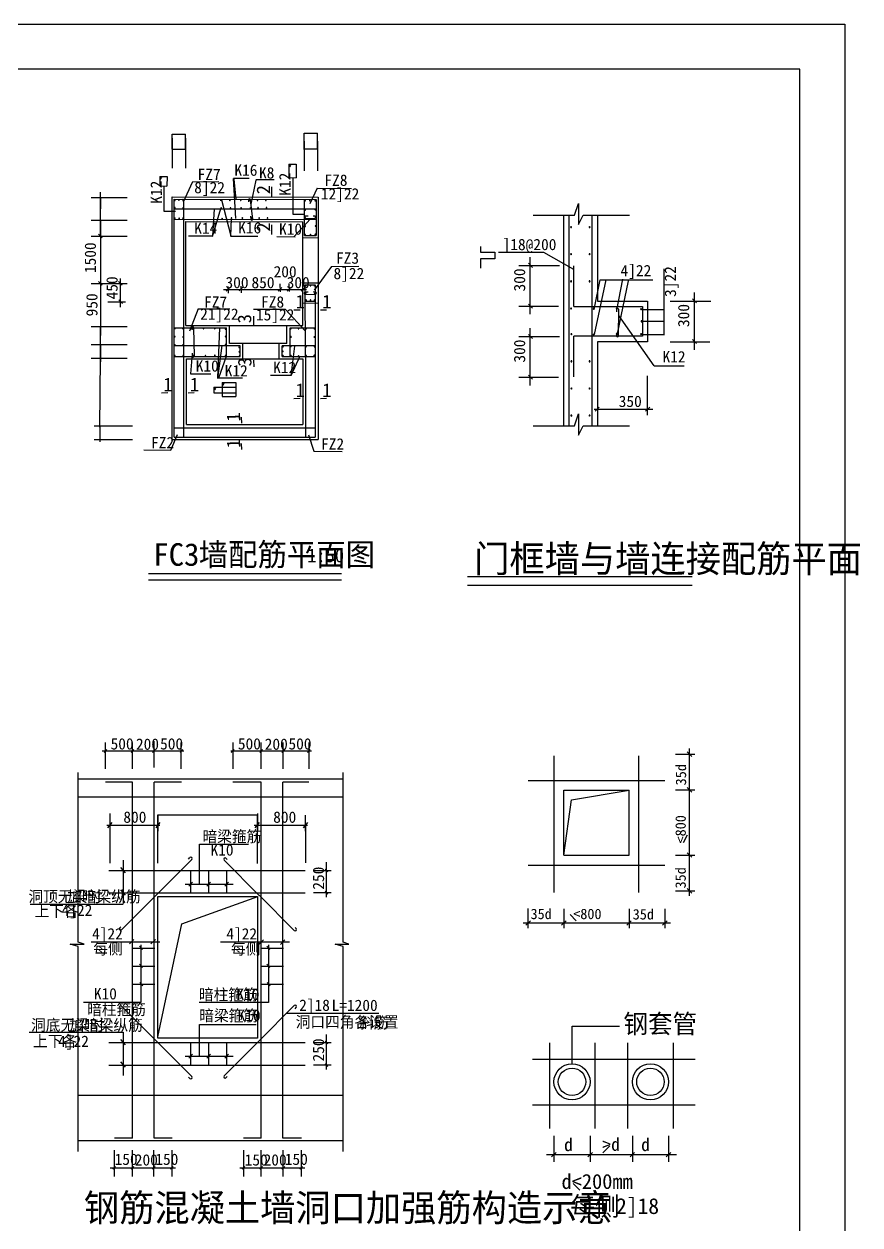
# Model space of a CAD drawing. Header units: metres. Extents: x 19583 to 79318, y 151850 to 193850.
# Drawn here: x 60819 to 79318, y 167287 to 193850 of the extents above; entities that cross this region are included whole.
import ezdxf

# ---------------------------------------------------------------- set-up
doc = ezdxf.new("R2010")
doc.units = ezdxf.units.M
for name, color, linetype in [('1', 1, 'Continuous'), ('2', 2, 'Continuous'), ('3', 2, 'Continuous'), ('6', 6, 'Continuous'), ('PAXIS', 1, 'Continuous'), ('PDIM', 3, 'Continuous'), ('PWALLN', 7, 'Continuous'), ('STEEL', 6, 'Continuous')]:
    doc.layers.add(name, color=color, linetype=linetype)
doc.dimstyles.get("Standard").update_dxf_attribs({"dimtxt": 2.5, "dimasz": 2.5, "dimexe": 1.25, "dimexo": 0.625, "dimtad": 1, "dimcen": 2.5, "dimazin": 3, "dimtfac": 1, "dimtmove": 0, "dimatfit": 3})

# ---------------------------------------------------------------- blocks, each defined once
blk = doc.blocks.new('1D')
blk.add_line((-236.11, 310.11), (-56.11, 130.11))
blk = doc.blocks.new('*D38')
for p, q in [((63782.85, 175288.36), (63782.85, 176361.92)), ((63783.1, 176361.92), (64882.35, 176361.92)), ((64883.35, 176361.92), (65982.6, 176361.92)), ((65982.85, 175282.57), (65982.85, 176361.92))]:
    blk.add_line(p, q)
at = {"layer": 'Defpoints'}
for p in [(63782.85, 176361.92), (63782.85, 175288.36), (65982.85, 175282.57)]:
    blk.add_point(p, dxfattribs=at)
at = {"insert": (64882.85, 176361.92), "char_height": 1, "attachment_point": 5}
blk.add_mtext('h', dxfattribs=at)
blk = doc.blocks.new('*D39')
for p, q in [((62499.2, 184960.63), (62499.2, 184606.46)), ((62499.2, 184660.63), (62499.2, 184606.46)), ((62498.95, 184606.46), (62498.7, 184606.46)), ((62499.2, 184606.46), (62499.2, 184606.46)), ((62499.45, 184606.46), (62499.7, 184606.46))]:
    blk.add_line(p, q)
at = {"layer": 'Defpoints'}
for p in [(62499.2, 184960.63), (62499.2, 184660.63), (62499.2, 184606.46)]:
    blk.add_point(p, dxfattribs=at)
at = {"layer": 'PDIM', "insert": (62499.2, 184607.585), "char_height": 1, "attachment_point": 5}
blk.add_mtext('0', dxfattribs=at)
blk = doc.blocks.new('*D40')
for p, q in [((62509.95, 187160.63), (62509.95, 186960.63)), ((62509.7, 186960.63), (62509.45, 186960.63)), ((62509.95, 186760.63), (62509.95, 186960.63)), ((62509.95, 186960.63), (62509.95, 186960.63)), ((62510.2, 186960.63), (62510.45, 186960.63))]:
    blk.add_line(p, q)
at = {"layer": 'Defpoints'}
for p in [(62509.95, 187160.63), (62509.95, 186960.63), (62509.95, 186760.63)]:
    blk.add_point(p, dxfattribs=at)
at = {"layer": 'PDIM', "insert": (62509.95, 186961.755), "char_height": 1, "attachment_point": 5}
blk.add_mtext('0', dxfattribs=at)
blk = doc.blocks.new('*D41')
for p, q in [((62509.95, 186760.63), (62509.95, 186375.3)), ((62509.7, 186375.3), (62509.45, 186375.3)), ((62509.95, 186460.63), (62509.95, 186375.3)), ((62509.95, 186375.3), (62509.95, 186375.3)), ((62510.2, 186375.3), (62510.45, 186375.3))]:
    blk.add_line(p, q)
at = {"layer": 'Defpoints'}
for p in [(62509.95, 186760.63), (62509.95, 186460.63), (62509.95, 186375.3)]:
    blk.add_point(p, dxfattribs=at)
at = {"layer": 'PDIM', "insert": (62509.95, 186376.425), "char_height": 1, "attachment_point": 5}
blk.add_mtext('0', dxfattribs=at)
blk = doc.blocks.new('*D42')
for p, q in [((62509.95, 190010.63), (62509.95, 189760.63)), ((62509.7, 189760.63), (62509.45, 189760.63)), ((62509.95, 189510.63), (62509.95, 189760.63)), ((62509.95, 189760.63), (62509.95, 189760.63)), ((62510.2, 189760.63), (62510.45, 189760.63))]:
    blk.add_line(p, q)
at = {"layer": 'Defpoints'}
for p in [(62509.95, 190010.63), (62509.95, 189760.63), (62509.95, 189510.63)]:
    blk.add_point(p, dxfattribs=at)
at = {"layer": 'PDIM', "insert": (62509.95, 189761.755), "char_height": 1, "attachment_point": 5}
blk.add_mtext('0', dxfattribs=at)
blk = doc.blocks.new('*D43')
for p, q in [((62509.95, 189510.63), (62509.95, 189241.7)), ((62509.7, 189241.7), (62509.45, 189241.7)), ((62509.95, 189160.63), (62509.95, 189241.7)), ((62509.95, 189241.7), (62509.95, 189241.7)), ((62510.2, 189241.7), (62510.45, 189241.7))]:
    blk.add_line(p, q)
at = {"layer": 'Defpoints'}
for p in [(62509.95, 189510.63), (62509.95, 189241.7), (62509.95, 189160.63)]:
    blk.add_point(p, dxfattribs=at)
at = {"layer": 'PDIM', "insert": (62509.95, 189242.825), "char_height": 1, "attachment_point": 5}
blk.add_mtext('0', dxfattribs=at)
blk = doc.blocks.new('*D44')
for p, q in [((64094.53, 191079.39), (64094.53, 191416.1)), ((64094.78, 191416.1), (64243.03, 191416.1)), ((64246.03, 191416.1), (64394.28, 191416.1)), ((64394.53, 191079.39), (64394.53, 191416.1))]:
    blk.add_line(p, q)
at = {"layer": 'Defpoints'}
for p in [(64094.53, 191416.1), (64094.53, 191079.39), (64394.53, 191079.39)]:
    blk.add_point(p, dxfattribs=at)
at = {"layer": 'PDIM', "insert": (64244.53, 191416.1), "char_height": 1, "attachment_point": 5}
blk.add_mtext('300', dxfattribs=at)
blk = doc.blocks.new('*D45')
for p, q in [((67015.81, 191090.49), (67015.81, 191432.3)), ((67016.06, 191432.3), (67164.31, 191432.3)), ((67167.31, 191432.3), (67315.56, 191432.3)), ((67315.81, 191090.49), (67315.81, 191432.3))]:
    blk.add_line(p, q)
at = {"layer": 'Defpoints'}
for p in [(67015.81, 191432.3), (67015.81, 191090.49), (67315.81, 191090.49)]:
    blk.add_point(p, dxfattribs=at)
at = {"insert": (67165.81, 191432.3), "char_height": 1, "attachment_point": 5}
blk.add_mtext('300', dxfattribs=at)

msp = doc.modelspace()

# ---------------------------------------------------------------- linework, layer by layer
for p, q in [((62304.91, 190010.63), (63105.08, 190010.63)), ((62509.95, 189160.63), (62509.95, 190131.8)), ((64097.13, 184660.63), (64097.13, 190030.61)), ((64097.13, 190030.61), (67327.73, 190021.22)), ((64140.53, 184713.03), (64140.53, 189974.62)), ((64353.73, 187132.29), (64353.73, 189973.93)), ((73000.64, 189619.49), (73086.88, 189878.1)), ((73086.88, 189878.1), (73086.88, 189412.17)), ((62304.91, 189510.63), (63105.08, 189510.63)), ((64397.13, 187182.99), (64397.13, 189481.98)), ((64397.13, 189481.98), (66988.9, 189474.45)), ((66988.9, 187182.99), (66988.9, 189474.45)), ((72084.33, 189619.49), (73000.64, 189619.49)), ((72755.78, 189616.22), (72755.78, 184967.8)), ((72875.78, 189616.22), (72875.78, 184967.8)), ((73086.88, 189412.17), (73190.06, 189619.49)), ((73190.06, 189619.49), (74218.79, 189619.49)), ((73385.78, 189616.22), (73385.78, 184979.81)), ((73505.78, 189616.22), (73505.78, 187722.44)), ((62304.91, 189160.63), (63105.08, 189160.63)), ((62469.95, 189200.63), (62549.95, 189120.63)), ((62509.95, 189260.63), (62509.95, 187560.63)), ((62509.95, 189160.63), (62609.95, 189160.63)), ((66820.09, 189138.44), (66415.29, 189143.13)), ((66988.9, 189124.35), (67327.73, 189123.36)), ((62304.91, 188110.63), (63105.08, 188110.63)), ((62470.63, 188153.58), (62550.63, 188073.58)), ((62670.77, 188109.44), (63058.63, 188109.44)), ((62913.08, 188151.57), (62993.08, 188071.57)), ((62945.93, 188217.49), (62945.93, 187586.79)), ((66988.9, 188126.52), (67327.73, 188125.53)), ((65235.77, 187981.19), (67072.44, 187981.19)), ((65295.04, 187941.19), (65375.04, 188021.19)), ((65583.05, 187946.66), (65663.05, 188026.66)), ((66445.04, 187941.19), (66525.04, 188021.19)), ((66445.04, 187941.19), (66525.04, 188021.19)), ((66645.04, 187941.19), (66725.04, 188021.19)), ((66645.04, 187941.19), (66725.04, 188021.19)), ((66952.44, 187944.42), (67032.44, 188024.42)), ((62509.95, 187760.63), (62509.95, 187060.63)), ((62673.92, 187707.73), (63061.78, 187707.73)), ((62916.23, 187749.86), (62996.23, 187669.86)), ((66988.9, 187679.93), (67327.73, 187678.95)), ((72985.21, 187602.44), (74504.48, 187602.44)), ((73505.78, 187722.44), (74616.78, 187722.44)), ((74504.48, 187602.44), (74504.48, 186942.44)), ((74616.78, 187722.44), (74616.78, 186822.44)), ((62304.91, 187160.63), (63105.08, 187160.63)), ((62509.95, 187160.63), (62609.95, 187160.63)), ((62509.95, 186460.63), (62509.95, 187160.63)), ((64140.53, 187132.29), (65297.11, 187132.29)), ((64353.73, 184713.03), (64353.73, 187132.29)), ((64397.13, 187182.99), (66988.9, 187182.99)), ((66707.28, 187132.29), (67263.63, 187132.29)), ((62304.91, 186760.63), (63105.08, 186760.63)), ((66631.88, 186782.99), (65366.01, 186782.99)), ((74504.48, 186942.44), (72985.21, 186942.44)), ((74616.78, 186822.44), (73505.78, 186822.44)), ((73505.78, 186822.44), (73505.78, 184967.8)), ((65604.67, 186732.29), (64140.53, 186732.29)), ((64140.53, 186492.29), (65604.67, 186492.29)), ((67263.63, 186732.29), (66533.27, 186732.29)), ((66533.27, 186492.29), (67263.63, 186492.29)), ((62304.91, 186460.63), (63105.08, 186460.63)), ((62499.2, 184933.13), (62509.95, 186460.63)), ((64416.63, 186442.79), (66987.63, 186442.79)), ((64416.63, 184993.03), (64416.63, 186442.79)), ((73000.64, 184965.62), (73086.88, 185224.23)), ((73086.88, 185224.23), (73086.88, 184758.3)), ((62369.32, 184960.63), (63218.4, 184960.63)), ((72084.33, 184965.62), (73000.64, 184965.62)), ((73086.88, 184758.3), (73190.06, 184965.62)), ((73190.06, 184965.62), (74218.79, 184965.62)), ((62369.32, 184660.63), (63218.4, 184660.63)), ((63571.1, 181693.05), (67844.08, 181693.05)), ((63571.1, 181558.03), (67844.08, 181558.03)), ((62017.66, 173543.67), (62017.66, 177294.07)), ((67878.7, 173543.67), (67878.7, 177294.07)), ((62024.85, 177155.85), (67885.89, 177155.85)), ((62021.51, 176755.85), (67882.55, 176755.85)), ((62720.6, 176387.44), (62720.6, 175995.53)), ((65982.85, 176387.44), (65982.85, 175995.53)), ((62652.58, 176131.92), (63828.12, 176131.92)), ((62762.95, 176190.12), (62667.98, 176073.73)), ((62715.46, 176131.92), (62715.46, 175288.1)), ((63828.12, 176190.12), (63733.15, 176073.73)), ((63784.49, 176000.98), (63784.49, 176351.07)), ((65914.84, 176131.92), (67090.38, 176131.92)), ((66025.2, 176190.12), (65930.24, 176073.73)), ((67090.38, 176190.12), (66995.41, 176073.73)), ((67046.74, 176000.98), (67046.74, 176351.07)), ((67046.74, 176136.64), (67046.74, 175299.8)), ((64531.71, 175368.9), (63753.89, 174591.09)), ((64459.31, 175381.36), (64489.28, 175411.33)), ((65245.95, 175355.68), (66023.77, 174577.86)), ((65317.28, 175369.2), (65288.38, 175398.1)), ((62978.38, 173815.58), (63756.2, 174593.4)), ((63782.71, 171416.27), (63782.71, 174555.85)), ((63782.71, 174555.85), (65982.71, 174555.85)), ((64310.22, 173947.8), (65994.99, 174554.49)), ((65982.71, 174555.85), (65982.71, 171416.27)), ((66799.27, 173802.35), (66021.46, 174580.17)), ((62961.02, 173883.07), (62935.96, 173858.01)), ((63782.71, 171444.9), (64310.22, 173947.8)), ((66817.2, 173869.28), (66841.7, 173844.78)), ((62017.66, 173446.92), (61840.04, 173494.93)), ((61840.04, 173494.93), (62147.02, 173494.93)), ((62147.02, 173494.93), (62017.66, 173543.67)), ((63249.33, 173600.87), (63150.52, 173501.75)), ((67878.7, 173446.92), (67701.09, 173494.93)), ((67701.09, 173494.93), (68008.06, 173494.93)), ((68008.06, 173494.93), (67878.7, 173543.67)), ((62017.66, 168912.52), (62017.66, 173446.92)), ((67878.7, 168912.52), (67878.7, 173446.92)), ((66799.27, 172137.85), (66021.46, 171360.03)), ((62961.02, 172057.13), (62935.96, 172082.19)), ((62978.38, 172124.62), (63756.2, 171346.8)), ((66817.2, 172070.92), (66841.7, 172095.42)), ((64531.71, 170571.3), (63753.89, 171349.11)), ((65245.95, 170584.53), (66023.77, 171362.34)), ((64459.31, 170558.84), (64489.28, 170528.87)), ((65317.28, 170571), (65288.38, 170542.1)), ((62021.51, 170155.85), (67882.55, 170155.85)), ((62024.85, 169155.85), (67885.89, 169155.85))]:
    msp.add_line(p, q)
for points in [[(19582.8, 151849.5), (19582.8, 193849.5), (78982.8, 193849.5), (78982.8, 151849.5)], [(22082.8, 152849.5), (77982.8, 152849.5), (77982.8, 192849.5), (22082.8, 192849.5)]]:
    msp.add_lwpolyline(points, close=True)
for points in [[(64158.86, 189948.45, 1), (64158.79, 189963.45, 1)], [(64245.13, 189949.51, 1), (64245.06, 189964.51, 1)], [(64336.02, 189952.28, 1), (64335.94, 189967.28, 1)], [(65170.66, 189949.1, 1), (65170.58, 189964.1, 1)], [(65374.95, 189942.17, 1), (65374.88, 189957.17, 1)], [(65613.67, 189944.47, 1), (65613.6, 189959.47, 1)], [(65813.1, 189945.27, 1), (65813.02, 189960.27, 1)], [(65984.73, 189945.7, 1), (65984.65, 189960.7, 1)], [(66172.67, 189945.39, 1), (66172.59, 189960.39, 1)], [(67040.62, 189934.07, 1), (67040.54, 189949.07, 1)], [(67140.87, 189937.95, 1), (67140.8, 189952.95, 1)], [(67262.85, 189934.22, 1), (67262.78, 189949.22, 1)], [(64156.58, 189774.32, 1), (64156.51, 189789.32, 1)], [(64338.88, 189773.01, 1), (64338.8, 189788.01, 1)], [(65180.89, 189768.02, 1), (65180.81, 189783.02, 1)], [(65386.98, 189771.79, 1), (65386.91, 189786.79, 1)], [(65625.7, 189774.09, 1), (65625.63, 189789.09, 1)], [(65829.78, 189773.11, 1), (65829.7, 189788.11, 1)], [(65996.76, 189775.31, 1), (65996.68, 189790.31, 1)], [(66184.7, 189775, 1), (66184.62, 189790, 1)], [(67043.18, 189729.8, 1), (67043.1, 189744.8, 1)], [(67263.9, 189737.28, 1), (67263.82, 189752.28, 1)], [(64158.65, 189544.86, 1), (64158.57, 189559.86, 1)], [(64253.55, 189543.86, 1), (64253.47, 189558.86, 1)], [(64336.23, 189544.77, 1), (64336.16, 189559.77, 1)], [(65203.41, 189537.79, 1), (65203.33, 189552.79, 1)], [(65411.3, 189546.96, 1), (65411.23, 189561.96, 1)], [(65650.02, 189549.26, 1), (65649.95, 189564.26, 1)], [(65849.45, 189550.06, 1), (65849.37, 189565.06, 1)], [(66021.08, 189550.48, 1), (66021, 189565.48, 1)], [(66209.02, 189550.17, 1), (66208.94, 189565.17, 1)], [(67041.46, 189558.16, 1), (67041.38, 189573.16, 1)], [(67269.76, 189567.46, 1), (67269.68, 189582.45, 1)], [(67041.92, 189371.26, 1), (67041.84, 189386.26, 1)], [(67043.76, 189182.73, 1), (67043.68, 189197.73, 1)], [(67159.94, 189184.14, 1), (67159.86, 189199.14, 1)], [(67264.93, 189186.65, 1), (67264.86, 189201.65, 1)], [(67270.31, 189374.36, 1), (67270.23, 189389.36, 1)], [(67053.54, 188056.44, 1), (67053.51, 188071.44, 1)], [(67156.27, 188056.12, 1), (67156.24, 188071.12, 1)], [(67248.59, 188054.51, 1), (67248.56, 188069.51, 1)], [(67054.44, 187895.66, 1), (67054.41, 187910.66, 1)], [(67250.45, 187883.74, 1), (67250.42, 187898.74, 1)], [(67060.33, 187733.75, 1), (67060.3, 187748.75, 1)], [(67159.36, 187731.57, 1), (67159.33, 187746.57, 1)], [(67248.54, 187732.64, 1), (67248.51, 187747.64, 1)], [(64162.1, 187109.54, 1), (64162.02, 187124.54, 1)], [(64337.25, 187109.1, 1), (64337.17, 187124.1, 1)], [(64552.84, 187108.2, 1), (64552.76, 187123.2, 1)], [(64794.28, 187105.11, 1), (64794.21, 187120.1, 1)], [(65041.27, 187107.73, 1), (65041.19, 187122.73, 1)], [(65277.3, 187100.84, 1), (65277.22, 187115.84, 1)], [(66724.77, 187104.63, 1), (66724.7, 187119.63, 1)], [(66895.67, 187106.73, 1), (66895.59, 187121.73, 1)], [(67065.36, 187104.12, 1), (67065.28, 187119.12, 1)], [(67244.94, 187103.83, 1), (67244.87, 187118.83, 1)], [(64155.79, 186927.08, 1), (64155.72, 186942.08, 1)], [(64159.28, 186742.87, 1), (64159.2, 186757.87, 1)], [(64336.68, 186744.19, 1), (64336.6, 186759.19, 1)], [(64337.97, 186919.63, 1), (64337.89, 186934.63, 1)], [(65276.43, 186745.44, 1), (65276.35, 186760.44, 1)], [(65281.42, 186930.08, 1), (65281.35, 186945.08, 1)], [(66727.21, 186921.59, 1), (66727.13, 186936.59, 1)], [(67243.05, 186921.24, 1), (67242.98, 186936.24, 1)], [(64156.19, 186507.16, 1), (64156.12, 186522.16, 1)], [(64339.53, 186502.79, 1), (64339.45, 186517.79, 1)], [(64561.42, 186503.25, 1), (64561.34, 186518.25, 1)], [(64832.12, 186504.08, 1), (64832.05, 186519.08, 1)], [(65042.73, 186510.09, 1), (65042.65, 186525.09, 1)], [(65276.26, 186504.73, 1), (65276.18, 186519.73, 1)], [(65581.91, 186692.57, 1), (65581.83, 186707.57, 1)], [(65583.34, 186593.01, 1), (65583.26, 186608.01, 1)], [(65586.97, 186499.2, 1), (65586.9, 186514.2, 1)], [(66546.72, 186602.19, 1), (66546.64, 186617.19, 1)], [(66550.03, 186505.35, 1), (66549.95, 186520.35, 1)], [(66551.86, 186705.99, 1), (66551.79, 186720.99, 1)], [(66726.28, 186711.56, 1), (66726.2, 186726.56, 1)], [(66727.32, 186504.39, 1), (66727.24, 186519.39, 1)], [(66891.28, 186498.36, 1), (66891.2, 186513.36, 1)], [(67059.91, 186708, 1), (67059.84, 186723, 1)], [(67064.68, 186505.46, 1), (67064.6, 186520.46, 1)], [(67242.37, 186509.05, 1), (67242.29, 186524.05, 1)], [(67245.47, 186707.33, 1), (67245.4, 186722.33, 1)]]:
    msp.add_lwpolyline(points, format="xyb", close=True)
for points in [[(67481.62, 175156.82), (67541.62, 175096.82)], [(67481.62, 174667.24), (67541.62, 174607.24)], [(67481.62, 171350.07), (67541.62, 171290.07)], [(67481.62, 170853.94), (67541.62, 170793.94)]]:
    msp.add_lwpolyline(points)
for centre, start, end in [((64510.49, 175390.12), 315, 135), ((65267.16, 175376.89), 45, 225), ((66820.49, 173823.57), 225, 45), ((62957.17, 172103.41), 45, 225), ((66820.49, 172116.64), 315, 135), ((64510.49, 170550.08), 225, 45), ((65267.16, 170563.31), 135, 315)]:
    msp.add_arc(centre, 30, start, end)
at = {"layer": '1'}
for p, q in [((72550.76, 174638.28), (72550.76, 177662.28)), ((74422.76, 174638.28), (74422.76, 177662.28)), ((71974.16, 177119.07), (74998.16, 177119.07)), ((71974.16, 175247.07), (74998.16, 175247.07)), ((72452.19, 169419.98), (72452.19, 171316.99)), ((73460.19, 169419.98), (73460.19, 171316.99)), ((74180.19, 169419.98), (74180.19, 171316.99)), ((75188.19, 169419.98), (75188.19, 171316.99)), ((72067.77, 170953.5), (75667.77, 170953.5)), ((72067.77, 169945.5), (75667.77, 169945.5))]:
    msp.add_line(p, q, dxfattribs=at)
at = {"layer": '2'}
for p, q in [((66476.43, 188103.37), (66487.91, 187926.9)), ((66676.18, 188113.35), (66687.66, 187936.88)), ((65327.86, 188045.99), (65335.4, 187895.12)), ((65615.87, 188051.46), (65623.41, 187900.59)), ((67034.95, 187721.64), (67263.63, 187721.95)), ((75598.63, 177649.97), (75496.8, 177751.79)), ((75547.72, 174565.51), (75547.72, 177828.63)), ((75231.84, 177700.88), (75663.84, 177700.88)), ((75231.84, 176909.48), (75663.84, 176909.48)), ((75598.63, 176858.57), (75496.8, 176960.39)), ((72766.76, 176903.07), (74206.76, 176903.07)), ((72766.76, 175463.07), (72766.76, 176903.07)), ((72766.76, 175463.07), (72932.35, 176687.57)), ((72932.35, 176687.57), (74206.76, 176903.07)), ((74206.76, 175463.07), (74206.76, 176903.07)), ((75408.58, 175747.93), (75500.65, 175916.83)), ((72766.76, 175463.07), (74206.76, 175463.07)), ((75231.84, 175469.48), (75663.84, 175469.48)), ((75598.63, 175418.57), (75496.8, 175520.39)), ((75231.84, 174676.88), (75663.84, 174676.88)), ((75598.63, 174625.97), (75496.8, 174727.79)), ((71970.97, 174283.6), (71970.97, 173851.6)), ((72766.76, 174282.41), (72766.76, 173850.41)), ((74206.76, 174282.41), (74206.76, 173850.41)), ((74998.16, 174282.41), (74998.16, 173850.41)), ((71923.25, 173915.62), (72025.08, 174017.44)), ((72715.85, 173915.62), (72817.67, 174017.44)), ((72901.9, 174151.77), (73039.58, 174017.42)), ((74155.85, 173915.62), (74257.67, 174017.44)), ((74947.25, 173915.62), (75049.08, 174017.44)), ((71862.8, 173966.53), (75125.92, 173966.53)), ((72945.28, 171684.22), (73992.91, 171684.22)), ((72945.28, 170852.53), (72945.28, 171684.22)), ((72545.83, 169259.54), (72545.83, 168683.54)), ((73344.73, 169259.54), (73344.73, 168683.54)), ((74280.12, 169259.54), (74280.12, 168683.54)), ((75079.02, 169259.54), (75079.02, 168683.54)), ((73627.87, 168883.86), (73781.47, 169037.26)), ((72378.45, 168842.73), (75255.84, 168842.73)), ((72494.92, 168791.81), (72596.75, 168893.64)), ((73293.82, 168791.81), (73395.65, 168893.64)), ((74229.21, 168791.81), (74331.03, 168893.64)), ((75028.11, 168791.81), (75129.93, 168893.64))]:
    msp.add_line(p, q, dxfattribs=at)
for centre, radius in [((72945.28, 170453.08), 399.45), ((74679.57, 170453.08), 399.45), ((72945.28, 170453.08), 303.03), ((74679.57, 170453.08), 303.03)]:
    msp.add_circle(centre, radius, dxfattribs=at)
at = {"layer": '3'}
for p, q in [((66681.18, 190751.77), (66842.06, 190751.33)), ((66687.28, 190723.05), (66715.34, 190690.45)), ((66694.99, 190751.27), (66723.06, 190718.67)), ((63822.72, 190477.59), (63983.6, 190477.15)), ((63836.52, 190477.1), (63864.59, 190444.5)), ((63822.72, 190266.9), (63981.31, 190266.47)), ((63828.81, 190448.88), (63856.88, 190416.28)), ((63923.04, 189704.82), (63920.18, 190267.44)), ((64550.59, 190362.51), (64337.41, 189909.51)), ((64550.62, 190361.83), (65127.81, 190366.25)), ((65505.82, 189545.07), (65456.44, 190432.8)), ((65798.7, 190431.63), (65456.63, 190432.68)), ((65515.32, 189975.56), (65470.75, 190421.47)), ((65842.42, 189866.38), (65955.65, 190396.3)), ((66353.05, 190400.56), (65948.21, 190401.11)), ((66303.2, 190033.22), (66302.52, 190248.93)), ((66681.18, 190451.33), (66838.8, 190450.9)), ((66778.14, 189633.89), (66774.57, 190451.08)), ((67309.68, 190221.34), (67145.44, 189872.34)), ((67309.68, 190221.34), (68062.36, 190214.23)), ((65402.73, 189159.82), (65194.34, 189951.38)), ((64167.63, 189706.07), (63923.04, 189704.82)), ((64992.77, 189152.47), (65174.25, 189770.68)), ((64995.5, 189159.57), (65030.76, 189760.2)), ((65395.01, 189167.18), (65413.52, 189539.58)), ((66303.2, 189193.32), (66302.52, 189409.03)), ((67022.74, 189635.14), (66778.14, 189633.89)), ((66788.09, 189143.63), (67155.47, 189541.12)), ((64992.63, 189159.49), (64461.43, 189159.49)), ((65390.93, 189159.49), (65995.83, 189159.49)), ((70921.23, 188926.83), (70921.23, 188804.83)), ((70921.23, 188804.83), (71234.23, 188804.83)), ((70921.23, 188654.83), (70921.23, 188451.83)), ((71234.23, 188654.83), (70921.23, 188654.83)), ((71234.23, 188804.83), (71234.23, 188654.83)), ((71320.23, 188804.83), (72311.23, 188804.83)), ((72311.23, 188804.83), (72980.23, 188430.83)), ((67625.97, 188486.67), (67236.85, 187962.53)), ((67625.97, 188486.67), (68231.49, 188490.22)), ((74983.23, 186967.83), (74983.23, 188433.83)), ((73436.23, 187531.83), (73565.42, 188192.83)), ((73446.23, 186978.83), (73700.59, 188187.83)), ((73565.42, 188192.83), (74737.23, 188192.83)), ((73939.23, 187522.83), (74072.92, 188206.83)), ((73949.23, 186997.83), (74196.23, 188171.83)), ((64669.63, 187549.69), (64481.87, 187057.36)), ((64669.63, 187549.69), (65375.93, 187549.69)), ((66605.91, 187535.89), (65896.13, 187535.89)), ((66605.91, 187535.89), (67041.08, 187060.31)), ((74494.23, 187538.83), (74970.23, 187538.83)), ((65893.72, 187391.57), (65898.67, 187184.89)), ((66793.35, 187528.82), (66928.26, 187529.5)), ((67376.75, 187528.72), (67511.66, 187529.4)), ((74761.77, 186285.75), (73980.23, 187400.83)), ((74494.23, 187280.83), (74970.23, 187280.83)), ((65109.63, 186021.79), (65151.73, 187126.47)), ((65109.12, 186010.4), (65206.59, 186735.77)), ((74494.23, 186981.83), (74970.23, 186981.83)), ((64542.69, 186552.45), (64503.1, 186113.19)), ((65127.3, 186021.79), (65301.59, 186501.28)), ((66733.18, 186075.34), (66808.99, 186726.59)), ((66733.18, 186075.34), (66928.04, 186513.78)), ((65897.56, 186418.12), (65902.51, 186264.14)), ((64503.1, 186113.19), (64956.23, 186113.19)), ((65109.63, 186021.79), (65651.23, 186021.79)), ((66276.83, 186080.29), (66734.13, 186080.29)), ((63864.65, 185695.82), (63999.56, 185696.5)), ((64448.05, 185695.72), (64582.96, 185696.4)), ((65022, 185818.17), (65507.32, 185818.17)), ((65022, 185694.67), (65507.32, 185694.67)), ((65028.1, 185789.46), (65056.16, 185756.86)), ((65035.81, 185817.68), (65063.87, 185785.08)), ((65207.32, 185921.61), (65507.32, 185921.61)), ((65209.25, 185893.6), (65237.31, 185861)), ((65216.96, 185921.82), (65245.02, 185889.22)), ((65207.32, 185610.49), (65507.32, 185610.49)), ((66793.35, 185570.32), (66928.26, 185571)), ((67376.75, 185570.22), (67511.66, 185570.9)), ((65636, 185018.82), (65635.32, 185153.73)), ((64069.35, 184426.29), (64212.89, 184772.91)), ((67242.7, 184395.77), (67119.84, 184759.46)), ((63473.12, 184431.93), (64069.35, 184426.29)), ((65635.9, 184435.42), (65635.22, 184570.33)), ((67235.32, 184402.53), (67859.26, 184396.63)), ((64705.93, 175712.65), (65788.27, 175712.65)), ((64705.93, 174825.71), (64705.93, 175712.65)), ((63013.2, 175358.57), (63013.2, 174394.7)), ((62955.45, 175191.26), (63055.55, 175073.96)), ((64383.81, 174825.71), (65448.98, 174825.71)), ((64546.79, 174867.54), (64465.94, 174780.25)), ((64942.06, 174867.54), (64861.21, 174780.25)), ((65343.75, 174867.54), (65262.9, 174780.25)), ((62955.45, 174698.41), (63055.55, 174581.11)), ((60957.28, 174385.6), (63013.2, 174385.6)), ((62303.51, 173550.85), (63825.56, 173550.85)), ((63407.43, 173480.84), (63407.43, 172210.09)), ((63726.74, 173600.87), (63627.92, 173501.75)), ((65170.5, 173550.85), (66692.54, 173550.85)), ((66116.32, 173591.77), (66017.5, 173492.66)), ((66225.65, 173480.84), (66225.65, 172210.09)), ((66593.72, 173591.77), (66494.91, 173492.66)), ((66053.52, 173412.19), (66561.72, 173412.19)), ((63407.43, 172210.09), (62136.21, 172210.09)), ((66225.65, 172210.09), (64693.13, 172210.09)), ((66630.57, 171969.15), (68669.33, 171969.15)), ((64705.93, 171718.59), (65957.19, 171718.59)), ((64705.93, 171022.05), (64705.93, 171718.59)), ((63013.2, 171542.18), (60934.18, 171542.18)), ((62955.45, 171386.69), (63055.55, 171269.38)), ((63013.2, 171554), (63013.2, 170590.13)), ((64546.79, 171063.88), (64465.94, 170976.59)), ((64942.06, 171063.88), (64861.21, 170976.59)), ((65343.75, 171063.88), (65262.9, 170976.59)), ((62955.45, 170893.84), (63055.55, 170776.54)), ((64383.81, 171022.05), (65448.98, 171022.05)), ((72969.87, 168207.26), (73117.47, 168059.86))]:
    msp.add_line(p, q, dxfattribs=at)
msp.add_arc((62957.17, 173836.79), 30, 135, 315, dxfattribs=at)
at = {"layer": '6'}
for p, q in [((67026.07, 189175.04), (67022.06, 189966.21)), ((67280.52, 189965.46), (67284.53, 189174.29)), ((64140.53, 189760.63), (67281.56, 189760.63)), ((67046.03, 186492.29), (67037.97, 188080.88))]:
    msp.add_line(p, q, dxfattribs=at)
at = {"layer": 'PAXIS'}
for p, q in [((66681.18, 190751.77), (66681.18, 190451.33)), ((66842.06, 190751.33), (66838.8, 190450.9)), ((63822.72, 190477.59), (63822.72, 190266.9)), ((63983.6, 190477.15), (63981.31, 190266.47)), ((67327.73, 190021.22), (67327.73, 184660.63)), ((67263.63, 188080.22), (67263.63, 184713.03)), ((67046.03, 186492.29), (67046.03, 184713.03)), ((66987.63, 186442.79), (66987.63, 184993.03)), ((65022, 185818.17), (65022, 185694.67)), ((65207.32, 185921.61), (65207.32, 185610.49)), ((65507.32, 185921.61), (65507.32, 185610.49)), ((64140.53, 184917.13), (67263.63, 184917.13)), ((64416.63, 184993.03), (66987.63, 184993.03)), ((64097.13, 184660.63), (67327.73, 184660.63)), ((64140.53, 184713.03), (67263.63, 184713.03))]:
    msp.add_line(p, q, dxfattribs=at)
at = {"layer": 'PDIM'}
for p, q in [((64094.53, 191324.18), (64094.53, 190663.34)), ((64394.53, 191324.18), (64394.53, 190663.34)), ((67015.81, 191261.58), (67015.81, 190600.74)), ((67315.81, 191261.58), (67315.81, 190600.74)), ((64094.53, 191079.39), (64394.53, 191079.39)), ((66999.99, 191091.2), (67299.99, 191091.2)), ((72022.73, 187429.5), (72022.73, 188695.26)), ((71771.79, 188509.18), (72666.46, 188509.18)), ((72985.21, 187602.44), (72985.21, 188502.44)), ((75653.13, 186642.76), (75653.13, 187908.53)), ((71771.79, 187609.18), (72649.52, 187609.18)), ((75120.36, 187722.44), (76015.04, 187722.44)), ((65297.11, 186492.29), (65297.11, 187132.29)), ((65366.01, 186782.99), (65366.01, 187182.99)), ((66631.88, 186782.99), (66631.88, 187182.99)), ((66707.28, 186492.29), (66707.28, 187132.29)), ((72022.73, 185856.02), (72022.73, 187121.79)), ((62509.95, 186760.63), (62509.95, 186460.63)), ((65663.07, 186457.54), (65663.07, 186782.99)), ((66466.97, 186461.75), (66466.97, 186782.99)), ((71771.79, 186935.7), (72666.46, 186935.7)), ((72985.21, 186045.33), (72985.21, 186942.44)), ((75120.36, 186822.44), (75998.1, 186822.44)), ((65604.67, 186492.29), (65604.67, 186732.29)), ((66533.27, 186492.29), (66533.27, 186732.29)), ((74761.77, 186285.75), (75425.23, 186285.75)), ((71771.79, 186035.7), (72649.52, 186035.7)), ((74618.79, 185201.32), (74618.79, 186070.98)), ((73438, 185332.26), (74732.75, 185332.26)), ((70629.53, 181627.51), (75604.81, 181627.51)), ((70629.53, 181438.93), (75604.81, 181438.93)), ((63700.38, 177407.55), (63700.38, 177987.33)), ((62550.5, 177773.46), (64354.37, 177773.46)), ((62625.85, 177379.18), (62625.85, 177958.96)), ((63218.87, 177379.18), (63218.87, 177958.96)), ((64295.45, 177379.18), (64295.45, 177958.96)), ((65398.5, 177773.46), (67177.72, 177773.46)), ((65449.21, 177379.18), (65449.21, 177958.96)), ((66066.86, 177379.18), (66066.86, 177958.96)), ((66550.43, 177379.18), (66550.43, 177958.96)), ((67127.01, 177379.18), (67127.01, 177958.96)), ((63219.35, 177083.84), (62622.97, 177083.84)), ((63219.35, 169209.18), (63219.35, 177083.84)), ((63699.35, 169209.18), (63699.35, 177083.84)), ((64300.98, 177083.84), (63699.35, 177083.84)), ((66067.63, 177083.84), (65443.25, 177083.84)), ((66067.63, 169209.18), (66067.63, 177083.84)), ((66547.63, 169209.18), (66547.63, 177083.84)), ((67121.26, 177083.84), (66547.63, 177083.84)), ((62699.35, 175129.9), (67039.63, 175129.9)), ((64508.37, 174620.45), (64508.37, 175137.18)), ((64908.37, 174620.45), (64908.37, 175137.18)), ((65308.37, 174620.45), (65308.37, 175137.18)), ((67221.87, 175129.18), (67617.14, 175129.18)), ((67514.47, 174539.94), (67514.47, 175310.31)), ((62699.35, 174629.9), (67039.63, 174629.9)), ((67221.87, 174641.06), (67617.14, 174641.06)), ((63207.57, 173412.19), (63715.78, 173412.19)), ((63207.57, 173012.19), (63715.78, 173012.19)), ((66053.52, 173012.19), (66561.72, 173012.19)), ((63207.57, 172612.19), (63715.78, 172612.19)), ((66053.52, 172612.19), (66561.72, 172612.19)), ((65982.71, 171416.27), (63782.71, 171416.27)), ((64508.37, 170812.97), (64508.37, 171329.7)), ((64908.37, 170812.97), (64908.37, 171329.7)), ((65308.37, 170812.97), (65308.37, 171329.7)), ((67514.47, 170726.64), (67514.47, 171497.01)), ((62699.35, 171322.42), (67039.63, 171322.42)), ((67221.87, 171322.42), (67617.14, 171322.42)), ((62699.35, 170822.42), (67039.63, 170822.42)), ((67221.87, 170827.76), (67617.14, 170827.76)), ((63219.35, 169209.18), (62824.63, 169209.18)), ((64098.73, 169209.18), (63699.35, 169209.18)), ((66067.63, 169209.18), (65673.65, 169209.18)), ((66947.75, 169209.18), (66548.37, 169209.18)), ((66961.09, 169209.18), (66561.72, 169209.18)), ((62818.87, 168360.24), (62818.87, 168940.02)), ((63218.87, 168360.24), (63218.87, 168940.02)), ((63695.24, 168360.24), (63695.24, 168940.02)), ((64095.24, 168360.24), (64095.24, 168940.02)), ((65683.29, 168360.24), (65683.29, 168940.02)), ((66066.86, 168360.24), (66066.86, 168940.02)), ((66550.43, 168360.24), (66550.43, 168940.02)), ((66959.67, 168360.24), (66959.67, 168940.02)), ((62727.09, 168553.74), (64170.59, 168553.74)), ((65591.51, 168553.74), (67035.02, 168553.74))]:
    msp.add_line(p, q, dxfattribs=at)
for points in [[(72912.72, 189357.7, 1), (72936.72, 189357.7, 1)], [(73322.37, 189357.7, 1), (73346.37, 189357.7, 1)], [(72912.72, 188757.7, 1), (72936.72, 188757.7, 1)], [(73322.37, 188757.7, 1), (73346.37, 188757.7, 1)], [(72912.72, 188157.7, 1), (72936.72, 188157.7, 1)], [(73322.37, 188157.7, 1), (73346.37, 188157.7, 1)], [(72912.72, 187557.7, 1), (72936.72, 187557.7, 1)], [(73414.51, 187552.7, 1), (73438.51, 187552.7, 1)], [(73924.51, 187557.7, 1), (73948.51, 187557.7, 1)], [(74462.51, 187544.7, 1), (74486.51, 187544.7, 1)], [(74474.51, 187273.43, 1), (74498.51, 187273.43, 1)], [(72920.43, 186988.43, 1), (72944.43, 186988.43, 1)], [(73924.51, 186988.43, 1), (73948.51, 186988.43, 1)], [(74462.51, 186988.43, 1), (74486.51, 186988.43, 1)], [(73414.51, 186983.43, 1), (73438.51, 186983.43, 1)], [(72920.43, 186388.43, 1), (72944.43, 186388.43, 1)], [(73322.37, 186388.43, 1), (73346.37, 186388.43, 1)], [(72920.43, 185788.43, 1), (72944.43, 185788.43, 1)], [(73322.37, 185788.43, 1), (73346.37, 185788.43, 1)], [(72918.89, 185188.43, 1), (72942.89, 185188.43, 1)], [(73322.37, 185188.43, 1), (73346.37, 185188.43, 1)]]:
    msp.add_lwpolyline(points, format="xyb", close=True, dxfattribs=at)
for points in [[(71979.61, 188557.78), (72069.61, 188467.78)], [(71979.61, 187656.46), (72069.61, 187566.46)], [(75610.01, 187771.04), (75700.01, 187681.04)], [(71979.61, 186984.3), (72069.61, 186894.3)], [(75610.01, 186869.73), (75700.01, 186779.73)], [(71979.61, 186082.99), (72069.61, 185992.99)], [(73545.8, 185374.81), (73455.8, 185284.81)], [(74664.99, 185374.81), (74574.99, 185284.81)], [(62591.19, 177740.63), (62651.19, 177800.63)], [(63187.69, 177740.63), (63247.69, 177800.63)], [(63663.04, 177740.63), (63723.04, 177800.63)], [(64275.96, 177740.63), (64335.96, 177800.63)], [(65406.33, 177740.63), (65466.33, 177800.63)], [(66034.66, 177740.63), (66094.66, 177800.63)], [(66527.46, 177740.63), (66587.46, 177800.63)], [(67090.08, 177740.63), (67150.08, 177800.63)], [(62784.21, 168520.91), (62844.21, 168580.91)], [(63187.69, 168520.91), (63247.69, 168580.91)], [(63663.04, 168520.91), (63723.04, 168580.91)], [(64058.31, 168520.91), (64118.31, 168580.91)], [(65648.63, 168520.91), (65708.63, 168580.91)], [(66034.66, 168520.91), (66094.66, 168580.91)], [(66527.46, 168520.91), (66587.46, 168580.91)], [(66922.73, 168520.91), (66982.73, 168580.91)]]:
    msp.add_lwpolyline(points, dxfattribs=at)
at = {"layer": 'PWALLN'}
for p, q in [((64140.53, 189974.58), (67280.52, 189965.46)), ((64140.53, 189533.43), (67282.76, 189524.3)), ((67026.07, 189175.04), (67284.53, 189174.29)), ((67037.97, 188080.88), (67263.63, 188080.22))]:
    msp.add_line(p, q, dxfattribs=at)
at = {"layer": 'STEEL'}
for points in [[(65833.43, 189596.43), (65835.46, 189532.06, 1), (65884.1, 189533.6), (65832.57, 189959.11, 1), (65783.93, 189957.57), (65785.34, 189913.28)], [(67106.32, 189598.87), (67041.93, 189597.74, 1), (67042.78, 189549.09), (67264.91, 189552.96, 1), (67264.06, 189601.62), (67219.75, 189600.84)], [(67106.32, 187919.77), (67041.93, 187918.64, 1), (67042.78, 187869.99), (67264.91, 187873.86, 1), (67264.06, 187922.52), (67219.75, 187921.74)], [(73929.51, 187018.57), (73928.74, 186954.18, 1), (73977.4, 186953.6), (73981.31, 187528.03, 1), (73932.65, 187528.61), (73932.12, 187484.3)], [(64536.51, 186568.85), (64539.4, 186504.52, 1), (64588.01, 186506.7), (64576.3, 187131.34, 1), (64527.69, 187129.16), (64529.67, 187084.89)]]:
    msp.add_lwpolyline(points, format="xyb", dxfattribs=at)

# ---------------------------------------------------------------- block references
at = {"layer": '3', "xscale": 0.4, "yscale": 0.4, "zscale": 0.4}
for p in [(66283.95, 173330.55), (66283.95, 172929.28), (66291.24, 172528.01)]:
    msp.add_blockref('1D', p, dxfattribs=at)
at = {"layer": 'PDIM', "xscale": 0.4, "yscale": 0.4, "zscale": 0.4}
for p in [(63465.73, 173330.55), (63465.73, 172929.28), (63473.02, 172528.01)]:
    msp.add_blockref('1D', p, dxfattribs=at)

# ---------------------------------------------------------------- texts
for s, rotation, p in [('1500', 90, (62410.21, 188340.33)), ('200', 360, (66341.57, 188246.61)), ('450', 90, (62890.3, 187758.75)), ('300', 360, (65277.35, 188006.19)), ('850', 360, (65852.35, 188006.19)), ('300', 360, (66631.05, 188006.19)), ('950', 90, (62445.09, 187382.76))]:
    msp.add_text(s, height=250, rotation=rotation).set_placement(p)
for s, height, p in [('FC3', 500, (63680.5, 181866.57)), ('墙配筋平面图', 500, (64686.15, 181866.57)), ('1:50', 300, (67084.94, 181945.08)), ('500', 250, (62734.59, 177804.01)), ('200', 250, (63295.92, 177796.74)), ('500', 250, (63830.16, 177804.01)), ('500', 250, (65551.24, 177804.01)), ('200', 250, (66145.64, 177796.74)), ('500', 250, (66670.64, 177804.01)), ('800', 250, (63017.05, 176182.85)), ('800', 250, (66333.21, 176182.85)), ('150', 250, (62823.83, 168615.65)), ('200', 250, (63270.42, 168601.75)), ('150', 250, (63724.78, 168615.65)), ('150', 250, (65702.15, 168601.75)), ('200', 250, (66120.94, 168601.75)), ('150', 250, (66589.2, 168615.65))]:
    msp.add_text(s, height=height).set_placement(p)
at = {"layer": '2'}
for s, p in [('35d', (75469.96, 177010.2)), ('<800', (75462.29, 175724.89)), ('35d', (75462.29, 174729.98))]:
    msp.add_text(s, height=230.4, rotation=90, dxfattribs=at).set_placement(p)
for s, height, p in [('35d', 230.4, (72027.27, 174051.96)), ('<800', 230.4, (72971.6, 174051.96)), ('35d', 230.4, (74288.29, 174044.29)), ('钢套管', 417.6, (74084.05, 171528.09)), ('d', 288, (72769.05, 168920.79)), ('>d', 288, (73614.96, 168926.99)), ('d', 288, (74474.65, 168920.79)), ('d<200mm', 331.2, (72712.52, 168084.04)), ('每侧', 417.6, (72910.05, 167491.42)), ('2]18', 350, (73919.57, 167530.33))]:
    msp.add_text(s, height=height, dxfattribs=at).set_placement(p)
at = {"layer": '3'}
for s, p in [('K16', (65474.24, 190492.85)), ('FZ7', (64660.52, 190398.4)), ('K8', (66019.2, 190432.81)), ('FZ8', (67466.4, 190270.47)), ('8]22', (64585.63, 190106.66)), ('12]22', (67387.08, 189968.32)), ('K14', (64585.92, 189209.35)), ('K16', (65556.95, 189217.82)), ('K10', (66462.29, 189190.3)), (']18@200', (71409.53, 188848.12)), ('FZ3', (67723, 188548.02)), ('8]22', (67667.45, 188206.73)), ('4]22', (74019.44, 188271.39)), ('FZ7', (64804.17, 187576.39)), ('FZ8', (66064.98, 187578.46)), ('21]22', (64716.81, 187309.35)), ('15]22', (65951.77, 187293.57)), ('K12', (74947.14, 186365.49)), ('K10', (64618.3, 186161.8)), ('K12', (65260, 186055.1)), ('K12', (66331.5, 186128.9)), ('FZ2', (63630.4, 184466.17)), ('FZ2', (67392.6, 184436.77)), ('暗梁箍筋', (64770.1, 175756.21)), ('K10', (64945.45, 175457.57)), ('洞顶无梁时', (60917.97, 174427.43)), ('加暗梁纵筋', (61773.49, 174427.43)), ('上下各', (61052.79, 174106.61)), ('4]22', (61650.69, 174124.28)), ('4]22', (62325.29, 173601.98)), ('4]22', (65296.09, 173601.98)), ('每侧', (62352.81, 173273.63)), ('每侧', (65399.9, 173270.14)), ('K10', (62364.25, 172276.57)), ('暗柱箍筋', (64690.6, 172259.02)), ('K10', (65519.25, 172260.57)), ('暗柱箍筋', (62215.08, 171931.12)), ('2]18', (66907.75, 172023.31)), ('L=1200', (67625.01, 172020.66)), ('洞底无梁时', (60975.49, 171584.01)), ('加暗梁纵筋', (61822.39, 171584.01)), ('暗梁箍筋', (64698.3, 171793.15)), ('K10', (65543.95, 171797.07)), ('洞口四角各设置', (66831.48, 171652.35)), ('斜筋', (68229.02, 171636.03)), ('上下各', (61018.79, 171229.51)), ('4]22', (61573.89, 171225.18))]:
    msp.add_text(s, height=250, dxfattribs=at).set_placement(p)
at = {"layer": 'PDIM'}
for s, height, rotation, p in [('K12', 250, 90.29, (66717.64, 190051.72)), ('K12', 250, 90.29, (63870.14, 189874.82)), ('2', 300, 90.29, (66266.19, 190084.57)), ('2', 300, 90.29, (66266.19, 189256.97)), ('300', 250, 90, (71908.77, 187933.62)), ('3]22', 250, 90.29, (75247.03, 187814.63)), ('1', 300, 0.29, (66832.01, 187559.13)), ('1', 300, 0.29, (67418.11, 187559.13)), ('300', 250, 90, (75539.17, 187146.88)), ('3', 300, 91.84, (65850.86, 187233.68)), ('300', 250, 90, (71908.77, 186360.15)), ('3', 300, 91.84, (65854.7, 186277.82)), ('1', 300, 0.29, (63903.31, 185726.13)), ('1', 300, 0.29, (64489.41, 185726.13)), ('1', 300, 0.29, (66832.01, 185600.63)), ('1', 300, 0.29, (67418.11, 185600.63)), ('1', 300, 91.84, (65605.59, 185060.17)), ('1', 300, 91.84, (65605.59, 184474.07)), ('250', 250, 90, (67459.03, 174702.42)), ('250', 250, 90, (67459.03, 170903.02))]:
    msp.add_text(s, height=height, rotation=rotation, dxfattribs=at).set_placement(p)
for s, height, p in [('350', 250, (73978.64, 185379.13)), ('门框墙与墙连接配筋平面', 600, (70780.45, 181724.02)), ('钢筋混凝土墙洞口加强筋构造示意', 600, (62143.73, 167368.72))]:
    msp.add_text(s, height=height, dxfattribs=at).set_placement(p)

# ---------------------------------------------------------------- dimensions: what is measured, and where the dimension line sits
dim = msp.add_linear_dim(base=(67015.81, 191432.3), p1=(67015.81, 191090.49), p2=(67315.81, 191090.49), dimstyle='Standard')
dim.commit()
dim.dimension.update_dxf_attribs({"geometry": '*D45', "text_midpoint": (67165.81, 191432.3)})
dim = msp.add_linear_dim(base=(63782.85, 176361.92), p1=(63782.85, 175288.36), p2=(65982.85, 175282.57), text='h', dimstyle='Standard')
dim.commit()
dim.dimension.update_dxf_attribs({"geometry": '*D38', "text_midpoint": (64882.85, 176361.92)})
for base, p1, p2, picture, middle in [((64094.53, 191416.1), (64094.53, 191079.39), (64394.53, 191079.39), '*D44', (64244.53, 191416.1)), ((62509.95, 189760.63), (62509.95, 190010.63), (62509.95, 189510.63), '*D42', (62509.95, 189761.755)), ((62509.95, 189241.7), (62509.95, 189510.63), (62509.95, 189160.63), '*D43', (62509.95, 189242.825)), ((62509.95, 186960.63), (62509.95, 187160.63), (62509.95, 186760.63), '*D40', (62509.95, 186961.755)), ((62509.95, 186375.3), (62509.95, 186760.63), (62509.95, 186460.63), '*D41', (62509.95, 186376.425)), ((62499.2, 184606.46), (62499.2, 184960.63), (62499.2, 184660.63), '*D39', (62499.2, 184607.585))]:
    dim = msp.add_linear_dim(base=base, p1=p1, p2=p2, dimstyle='Standard', dxfattribs=at)
    dim.commit()
    dim.dimension.update_dxf_attribs({"geometry": picture, "text_midpoint": middle})

doc.saveas('drawing.dxf')
